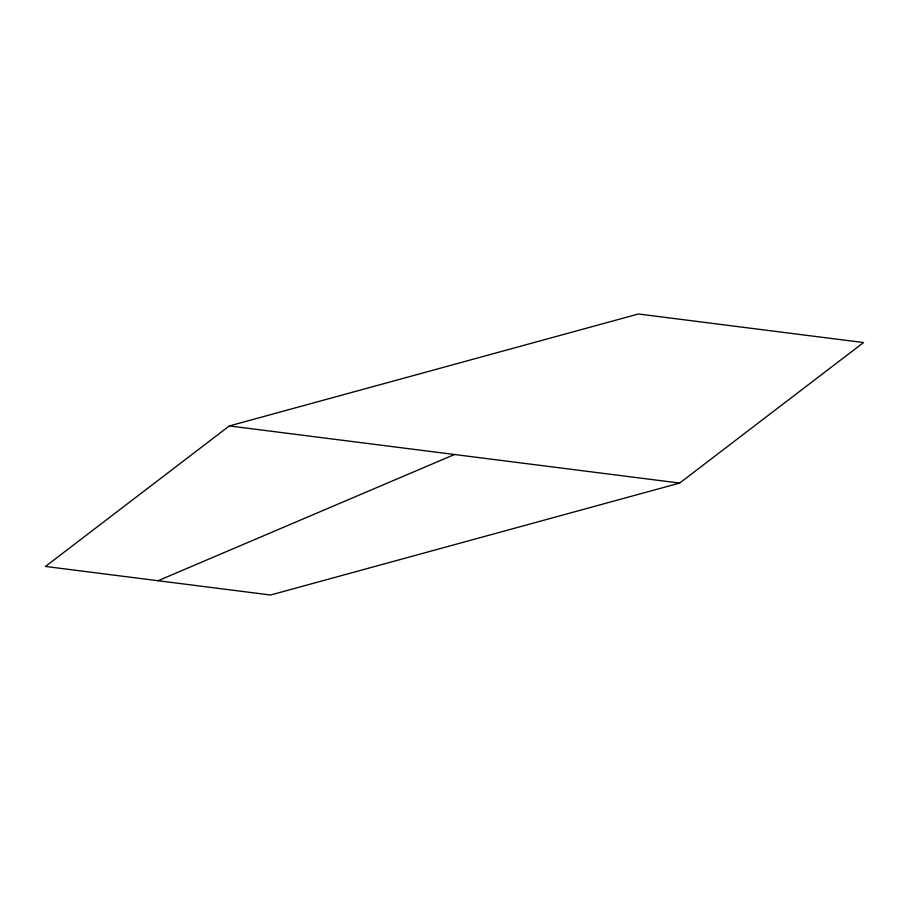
<?xml version="1.0" encoding="UTF-8"?>
<svg xmlns="http://www.w3.org/2000/svg" width="909" height="909" viewBox="0 0 909 909"><rect width="100%" height="100%" fill="white"/><g stroke="black" fill="none" stroke-linecap="round" stroke-linejoin="round"><path stroke-width="1.36" d="M229.352 425.935L45.45 566.443L270.598 595.009L679.648 483.065L863.55 342.557L638.402 313.991L229.352 425.935L679.648 483.065M158.03 580.726L454.5 454.5"/></g></svg>
